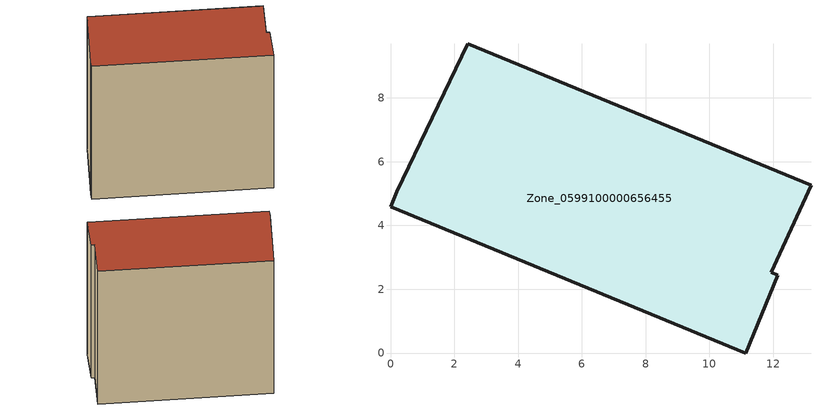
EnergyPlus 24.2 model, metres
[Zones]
Zone_0599100000656455
 floor ground (C_G): 0.2,5.06 2.42,9.69 13.18,5.26 11.93,2.53 12.14,2.44 11.14,0 0,4.58 z0
 wall outside (C_F): 11.14,0 12.14,2.44 11.93,2.53 13.18,5.26 2.42,9.69 0.2,5.06 0,4.58 11.14,0 z0:10.71
 roof outside (C_R): 2.42,9.69 0.2,5.06 0,4.58 11.14,0 12.14,2.44 11.93,2.53 13.18,5.26 z10.71
[BUILDING]
Pand.0599100000656455: North Axis=0; Terrain=City; Loads Convergence Tolerance Value=0.04; Temperature Convergence Tolerance Value=0.4; Solar Distribution=FullExterior; Maximum Number of Warmup Days=25; Minimum Number of Warmup Days=1
[Site:Location]
Rotterdam.The.Hague.AP_ZH_NLD Design_Conditions: Latitude=51.96; Longitude=4.45; Time Zone=1; Elevation=-4.5
[SITE:GROUNDTEMPERATURE:BUILDINGSURFACE]
18, 18, 18, 18, 18, 18, 18, 18, 18, 18, 18, 18
[MATERIAL] Thermal Absorptance=0.9; Solar Absorptance=0.7; Visible Absorptance=0.7
Name | Roughness | Thickness | Conductivity | Density | Specific Heat
G.TI.1946 | MediumSmooth | 0.15 | 1 | 540 | 1210
F.TI.1946 | Rough | 0.3 | 0.857143 | 1920 | 840
R.TI.1946 | MediumRough | 0.2 | 0.1 | 1500 | 1000
[CONSTRUCTION]
C_G: G.TI.1946
C_F: F.TI.1946
C_R: R.TI.1946
[ZONE]
Zone_0599100000656455: Type=1; Multiplier=1; Ceiling Height=Autocalculate; Volume=Autocalculate; Floor Area=autocalculate; Part of Total Floor Area=Yes
[ZONEINFILTRATION:DESIGNFLOWRATE]
Infil_Zone_0599100000656455: Zone or ZoneList or Space or SpaceList=Zone_0599100000656455; Schedule=AlwaysOn; Design Flow Rate Calculation Method=Flow/Area; Flow Rate per Floor Area=0.003; Constant Term Coefficient=1; Temperature Term Coefficient=0; Velocity Term Coefficient=0; Velocity Squared Term Coefficient=0
[HVACTEMPLATE:ZONE:IDEALLOADSAIRSYSTEM]
Zone_0599100000656455: Maximum Heating Supply Air Temperature=50; Minimum Cooling Supply Air Temperature=13; Maximum Heating Supply Air Humidity Ratio=0.0156; Minimum Cooling Supply Air Humidity Ratio=0.0077; Heating Limit=NoLimit; Cooling Limit=NoLimit; Dehumidification Control Type=ConstantSensibleHeatRatio; Cooling Sensible Heat Ratio=0.7; Dehumidification Setpoint=60; Humidification Control Type=None; Humidification Setpoint=30; Outdoor Air Method=None; Outdoor Air Flow Rate per Person=0.00944; Outdoor Air Flow Rate per Zone Floor Area=0; Outdoor Air Flow Rate per Zone=0; Demand Controlled Ventilation Type=None; Outdoor Air Economizer Type=NoEconomizer; Heat Recovery Type=None; Sensible Heat Recovery Effectiveness=0.7; Latent Heat Recovery Effectiveness=0.65
[ZONECONTROL:THERMOSTAT]
ThermostatControl_Zone_0599100000656455: Zone or ZoneList=Zone_0599100000656455; Control Type Schedule=DualSetpointControlType; Control 1=Thermostat_Zone_0599100000656455; Temperature Difference Between Cutout And Setpoint=0
[THERMOSTATSETPOINT:DUALSETPOINT]
Thermostat_Zone_0599100000656455: Heating Setpoint Temperature Schedule=HeatingSetpoint_Zone_0599100000656455; Cooling Setpoint Temperature Schedule=CoolingSetpoint_Zone_0599100000656455
[SCHEDULE:COMPACT]
HeatingSetpoint_Zone_0599100000656455: Through: 12/31, For: AllDays, Until: 24:00, 21
CoolingSetpoint_Zone_0599100000656455: Through: 12/31, For: AllDays, Until: 24:00, 24
DualSetpointControlType: Through: 12/31, For: AllDays, Until: 24:00, 4
AlwaysOn: Through: 12/31, For: AllDays, Until: 24:00, 1
